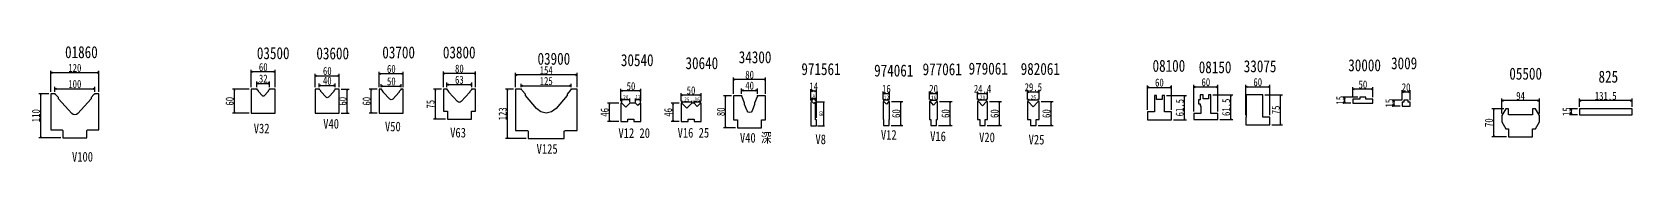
# Model space of a CAD drawing. Extents: x 11 to 8207, y 0 to 4114.
# Drawn here: x 4209 to 8207, y 25 to 314 of the extents above; entities that cross this region are included whole.
import ezdxf
from ezdxf.enums import TextEntityAlignment as Align

# ---------------------------------------------------------------- set-up
doc = ezdxf.new("R2010")
doc.units = 0
doc.layers.get('0').update_dxf_attribs({"linetype": 'CONTINUOUS'})
doc.styles.add('GOTHIC', font='ＭＳ ゴシック')

msp = doc.modelspace()

# ---------------------------------------------------------------- linework, layer by layer
at = {"color": 134, "linetype": 'CONTINUOUS'}
for p, q in [((4256.230931, 200.337263), (4256.230931, 252.783216)), ((4259.611671, 248.689083), (4256.230931, 247.783216)), ((4256.230931, 247.783216), (4259.611671, 246.877349)), ((4376.210931, 247.783216), (4256.230931, 247.783216)), ((4376.210931, 247.783216), (4372.83019, 248.689083)), ((4372.83019, 246.877349), (4376.210931, 247.783216)), ((4376.210931, 200.337263), (4376.210931, 252.783216)), ((4757.063509, 211.423549), (4757.063509, 254.723249)), ((4760.444249, 250.629116), (4757.063509, 249.723249)), ((4757.063509, 249.723249), (4760.444249, 248.817383)), ((4817.063509, 249.723249), (4757.063509, 249.723249)), ((4817.063509, 249.723249), (4813.682768, 250.629116)), ((4813.682768, 248.817383), (4817.063509, 249.723249)), ((4817.063509, 211.423549), (4817.063509, 254.723249)), ((4917.063509, 211.423549), (4917.063509, 245.044912)), ((4920.444249, 240.950779), (4917.063509, 240.044912)), ((4917.063509, 240.044912), (4920.444249, 239.139046)), ((4917.063509, 240.044912), (4977.053509, 240.044912)), ((4977.053509, 240.044912), (4973.672768, 240.950779)), ((4973.672768, 239.139046), (4977.053509, 240.044912)), ((4977.053509, 211.423549), (4977.053509, 245.044912)), ((5077.053509, 211.423549), (5077.053509, 250.235369)), ((5080.434249, 246.141235), (5077.053509, 245.235369)), ((5077.053509, 245.235369), (5080.434249, 244.329502)), ((5137.053509, 245.235369), (5077.053509, 245.235369)), ((5137.053509, 245.235369), (5133.672768, 246.141235)), ((5133.672768, 244.329502), (5137.053509, 245.235369)), ((5137.053509, 211.423549), (5137.053509, 250.235369)), ((5237.053509, 211.423549), (5237.053509, 251.052053)), ((5240.434249, 246.95792), (5237.053509, 246.052053)), ((5237.053509, 246.052053), (5240.434249, 245.146186)), ((5317.073509, 246.052053), (5237.053509, 246.052053)), ((5317.073509, 246.052053), (5313.692768, 246.95792)), ((5313.692768, 245.146186), (5317.073509, 246.052053)), ((5317.073509, 211.423549), (5317.073509, 251.052053)), ((5417.073509, 211.423549), (5417.073509, 247.004477)), ((5420.454249, 242.910343), (5417.073509, 242.004477)), ((5417.073509, 242.004477), (5420.454249, 241.09861)), ((5571.073509, 242.004477), (5417.073509, 242.004477)), ((5571.073509, 242.004477), (5567.692768, 242.910343)), ((5567.692768, 241.09861), (5571.073509, 242.004477)), ((5571.073509, 211.423549), (5571.073509, 247.004477)), ((4752.063509, 206.423549), (4709.958665, 206.423549)), ((4714.958665, 206.423549), (4714.052798, 203.042808)), ((4715.864531, 203.042808), (4714.958665, 206.423549)), ((4714.958665, 146.433549), (4714.958665, 206.423549)), ((4982.053509, 206.423549), (5002.053509, 206.423549)), ((4997.053509, 206.423549), (4996.147642, 203.042808)), ((4997.959375, 203.042808), (4997.053509, 206.423549)), ((4997.053509, 146.423549), (4997.053509, 206.423549)), ((5072.053509, 206.423549), (5052.053509, 206.423549)), ((5057.053509, 206.423549), (5056.147642, 203.042808)), ((5057.959375, 203.042808), (5057.053509, 206.423549)), ((5057.053509, 146.433549), (5057.053509, 206.423549)), ((5232.053509, 206.423549), (5212.053509, 206.423549)), ((5217.053509, 206.423549), (5216.147642, 203.042808)), ((5217.959375, 203.042808), (5217.053509, 206.423549)), ((5217.053509, 131.423549), (5217.053509, 206.423549)), ((5412.073509, 206.423549), (5392.073509, 206.423549)), ((5397.073509, 206.423549), (5396.167642, 203.042808)), ((5397.979375, 203.042808), (5397.073509, 206.423549)), ((5397.073509, 83.423549), (5397.073509, 206.423549)), ((5680.898602, 176.648096), (5680.898602, 207.162832)), ((5684.279343, 203.068699), (5680.898602, 202.162832)), ((5680.898602, 202.162832), (5684.279343, 201.256966)), ((5730.898602, 202.162832), (5680.898602, 202.162832)), ((5730.898602, 202.162832), (5727.517862, 203.068699)), ((5727.517862, 201.256966), (5730.898602, 202.162832)), ((5730.898602, 176.648096), (5730.898602, 207.162832)), ((5962.286217, 195.125239), (5962.286217, 235.772358)), ((5965.666957, 231.678225), (5962.286217, 230.772358)), ((5962.286217, 230.772358), (5965.666957, 229.866492)), ((6042.306217, 230.772358), (5962.286217, 230.772358)), ((6042.306217, 230.772358), (6038.925477, 231.678225)), ((6038.925477, 229.866492), (6042.306217, 230.772358)), ((6042.306217, 195.125239), (6042.306217, 235.772358)), ((6155.627286, 178.114325), (6155.627286, 206.492499)), ((6159.684174, 202.579539), (6155.627286, 201.492499)), ((6155.627286, 201.492499), (6159.684174, 200.405459)), ((6169.627286, 201.492499), (6155.627286, 201.492499)), ((6169.627286, 201.492499), (6165.570397, 202.579539)), ((6165.570397, 200.405459), (6169.627286, 201.492499)), ((6169.627286, 135.115325), (6169.627286, 206.492499)), ((6336.048964, 180.521367), (6336.048964, 200.521367)), ((6352.048964, 180.521367), (6352.048964, 200.521367)), ((6452.048964, 180.521367), (6452.048964, 200.521367)), ((6472.048964, 180.521367), (6472.048964, 200.521367)), ((6572.048964, 180.521367), (6572.048964, 200.521367)), ((6596.448964, 180.521367), (6596.448964, 200.521367)), ((6696.448964, 180.521367), (6696.448964, 204.583879)), ((6699.829704, 200.489746), (6696.448964, 199.583879)), ((6725.948964, 199.583879), (6722.568223, 200.489746)), ((6725.948964, 180.521367), (6725.948964, 204.583879)), ((6996.215021, 154.61702), (6996.215021, 216.11702)), ((6999.595761, 212.022887), (6996.215021, 211.11702)), ((6996.215021, 211.11702), (6999.595761, 210.211154)), ((6996.215021, 211.11702), (7056.215021, 211.11702)), ((7056.215021, 211.11702), (7052.834281, 212.022887)), ((7052.834281, 210.211154), (7056.215021, 211.11702)), ((7056.215021, 154.61702), (7056.215021, 216.11702)), ((7112.278842, 150.549124), (7112.278842, 217.049124)), ((7115.659582, 212.95499), (7112.278842, 212.049124)), ((7112.278842, 212.049124), (7115.659582, 211.143257)), ((7112.278842, 212.049124), (7172.278842, 212.049124)), ((7172.278842, 212.049124), (7168.898102, 212.95499)), ((7168.898102, 211.143257), (7172.278842, 212.049124)), ((7172.278842, 150.549124), (7172.278842, 217.049124)), ((7241.950544, 141.671583), (7241.950544, 217.171583)), ((7245.331284, 213.077449), (7241.950544, 212.171583)), ((7241.950544, 212.171583), (7245.331284, 211.265716)), ((7241.950544, 212.171583), (7301.950544, 212.171583)), ((7301.950544, 212.171583), (7298.569803, 213.077449)), ((7298.569803, 211.265716), (7301.950544, 212.171583)), ((7301.950544, 141.671583), (7301.950544, 217.171583)), ((7509.727527, 186.420572), (7509.727527, 211.420572)), ((7513.108267, 207.326439), (7509.727527, 206.420572)), ((7509.727527, 206.420572), (7513.108267, 205.514705)), ((7559.727527, 206.420572), (7509.727527, 206.420572)), ((7559.727527, 206.420572), (7556.346787, 207.326439)), ((7556.346787, 205.514705), (7559.727527, 206.420572)), ((7559.727527, 186.420572), (7559.727527, 211.420572)), ((7632.652951, 179.287124), (7632.652951, 204.287124)), ((7636.033692, 200.192991), (7632.652951, 199.287124)), ((7652.652951, 199.287124), (7649.272211, 200.192991)), ((7652.652951, 179.287124), (7652.652951, 204.287124)), ((4251.230931, 195.337263), (4225.973562, 195.337263)), ((4230.973562, 195.337263), (4230.067696, 191.956523)), ((4231.879429, 191.956523), (4230.973562, 195.337263)), ((4230.973562, 85.337263), (4230.973562, 195.337263)), ((5675.898602, 171.648096), (5646.913282, 171.648096)), ((5651.913282, 171.648096), (5651.007415, 168.267355)), ((5652.819149, 168.267355), (5651.913282, 171.648096)), ((5651.913282, 125.648096), (5651.913282, 171.648096)), ((5825.898602, 171.648096), (5805.898602, 171.648096)), ((5810.898602, 171.648096), (5809.992736, 168.267355)), ((5811.804469, 168.267355), (5810.898602, 171.648096)), ((5810.898602, 125.648096), (5810.898602, 171.648096)), ((5830.898602, 176.648096), (5830.898602, 196.648096)), ((5834.279343, 192.553962), (5830.898602, 191.648096)), ((5830.898602, 191.648096), (5834.279343, 190.742229)), ((5880.898602, 191.648096), (5830.898602, 191.648096)), ((5880.898602, 191.648096), (5877.517862, 192.553962)), ((5877.517862, 190.742229), (5880.898602, 191.648096)), ((5880.898602, 176.648096), (5880.898602, 196.648096)), ((5957.286217, 190.125239), (5937.286217, 190.125239)), ((5942.286217, 190.125239), (5941.38035, 186.744499)), ((5943.192084, 186.744499), (5942.286217, 190.125239)), ((5942.286217, 110.125239), (5942.286217, 190.125239)), ((6339.429704, 196.427234), (6336.048964, 195.521367)), ((6336.048964, 195.521367), (6339.429704, 194.6155)), ((6336.048964, 195.521367), (6352.048964, 195.521367)), ((6352.048964, 195.521367), (6348.668223, 196.427234)), ((6348.668223, 194.6155), (6352.048964, 195.521367)), ((6357.048964, 175.521367), (6385.439096, 175.521367)), ((6380.439096, 175.521367), (6379.533229, 172.140627)), ((6381.344963, 172.140627), (6380.439096, 175.521367)), ((6380.439096, 115.522367), (6380.439096, 175.521367)), ((6455.429704, 196.427234), (6452.048964, 195.521367)), ((6452.048964, 195.521367), (6455.429704, 194.6155)), ((6452.048964, 195.521367), (6472.048964, 195.521367)), ((6472.048964, 195.521367), (6468.668223, 196.427234)), ((6468.668223, 194.6155), (6472.048964, 195.521367)), ((6477.048964, 175.521367), (6508.722151, 175.521367)), ((6503.722151, 175.521367), (6502.816284, 172.140627)), ((6504.628018, 172.140627), (6503.722151, 175.521367)), ((6503.722151, 115.521367), (6503.722151, 175.521367)), ((6575.429704, 196.427234), (6572.048964, 195.521367)), ((6572.048964, 195.521367), (6575.429704, 194.6155)), ((6572.048964, 195.521367), (6596.448964, 195.521367)), ((6596.448964, 195.521367), (6593.068223, 196.427234)), ((6593.068223, 194.6155), (6596.448964, 195.521367)), ((6601.448964, 175.521367), (6631.28786, 175.521367)), ((6626.28786, 175.521367), (6625.381993, 172.140627)), ((6627.193726, 172.140627), (6626.28786, 175.521367)), ((6626.28786, 115.521367), (6626.28786, 175.521367)), ((6696.448964, 199.583879), (6699.829704, 198.678012)), ((6696.448964, 199.583879), (6725.948964, 199.583879)), ((6722.568223, 198.678012), (6725.948964, 199.583879)), ((6730.948964, 175.521367), (6760.815864, 175.521367)), ((6755.815864, 175.521367), (6754.909997, 172.140627)), ((6756.721731, 172.140627), (6755.815864, 175.521367)), ((6755.815864, 115.521367), (6755.815864, 175.521367)), ((7043.715021, 191.11702), (7093.817022, 191.11702)), ((7088.817022, 191.11702), (7087.911156, 187.73628)), ((7089.722889, 187.73628), (7088.817022, 191.11702)), ((7088.817022, 129.61702), (7088.817022, 191.11702)), ((7159.778842, 192.049124), (7209.880843, 192.049124)), ((7204.880843, 192.049124), (7203.974977, 188.668383)), ((7205.78671, 188.668383), (7204.880843, 192.049124)), ((7204.880843, 130.549124), (7204.880843, 192.049124)), ((7289.950544, 192.171583), (7333.951656, 192.171583)), ((7328.951656, 192.171583), (7328.045789, 188.790842)), ((7329.857522, 188.790842), (7328.951656, 192.171583)), ((7328.951656, 117.171583), (7328.951656, 192.171583)), ((7522.227527, 186.420572), (7484.727527, 186.420572)), ((7504.727527, 171.420572), (7484.727527, 171.420572)), ((7489.727527, 186.420572), (7488.82166, 183.039832)), ((7488.82166, 174.801312), (7489.727527, 171.420572)), ((7490.633394, 183.039832), (7489.727527, 186.420572)), ((7489.727527, 171.420572), (7489.727527, 186.420572)), ((7489.727527, 171.420572), (7490.633394, 174.801312)), ((7632.152951, 179.287124), (7607.652951, 179.287124)), ((7627.652951, 164.287124), (7607.652951, 164.287124)), ((7612.652951, 179.287124), (7611.747085, 175.906384)), ((7611.747085, 167.667865), (7612.652951, 164.287124)), ((7613.558818, 175.906384), (7612.652951, 179.287124)), ((7612.652951, 164.287124), (7612.652951, 179.287124)), ((7612.652951, 164.287124), (7613.558818, 167.667865)), ((7632.652951, 199.287124), (7636.033692, 198.381258)), ((7652.652951, 199.287124), (7632.652951, 199.287124)), ((7649.272211, 198.381258), (7652.652951, 199.287124)), ((7881.622261, 145.867804), (7881.622261, 182.867804)), ((7885.003001, 178.773671), (7881.622261, 177.867804)), ((7881.622261, 177.867804), (7885.003001, 176.961937)), ((7975.622261, 177.867804), (7881.622261, 177.867804)), ((7975.622261, 177.867804), (7972.24152, 178.773671)), ((7972.24152, 176.961937), (7975.622261, 177.867804)), ((7975.622261, 145.867804), (7975.622261, 182.867804)), ((8075.622261, 162.867804), (8075.622261, 182.867804)), ((8079.003001, 178.773671), (8075.622261, 177.867804)), ((8075.622261, 177.867804), (8079.003001, 176.961937)), ((8207.122261, 177.867804), (8075.622261, 177.867804)), ((8207.122261, 177.867804), (8203.74152, 178.773671)), ((8203.74152, 176.961937), (8207.122261, 177.867804)), ((8207.122261, 162.867804), (8207.122261, 182.867804)), ((4752.063509, 146.433549), (4709.958665, 146.433549)), ((4714.052798, 149.814289), (4714.958665, 146.433549)), ((4714.958665, 146.433549), (4715.864531, 149.814289)), ((4982.053509, 146.423549), (5002.053509, 146.423549)), ((4996.147642, 149.804289), (4997.053509, 146.423549)), ((4997.053509, 146.423549), (4997.959375, 149.804289)), ((5072.053509, 146.433549), (5052.053509, 146.433549)), ((5056.147642, 149.814289), (5057.053509, 146.433549)), ((5057.053509, 146.433549), (5057.959375, 149.814289)), ((5242.063509, 131.423549), (5212.053509, 131.423549)), ((5216.147642, 134.804289), (5217.053509, 131.423549)), ((5217.053509, 131.423549), (5217.959375, 134.804289)), ((5675.898602, 125.648096), (5646.913282, 125.648096)), ((5651.007415, 129.028836), (5651.913282, 125.648096)), ((5651.913282, 125.648096), (5652.819149, 129.028836)), ((5825.898602, 125.648096), (5805.898602, 125.648096)), ((5809.992736, 129.028836), (5810.898602, 125.648096)), ((5810.898602, 125.648096), (5811.804469, 129.028836)), ((7061.215021, 129.61702), (7093.817022, 129.61702)), ((7087.911156, 132.997761), (7088.817022, 129.61702)), ((7088.817022, 129.61702), (7089.722889, 132.997761)), ((7177.278842, 130.549124), (7209.880843, 130.549124)), ((7203.974977, 133.929864), (7204.880843, 130.549124)), ((7204.880843, 130.549124), (7205.78671, 133.929864)), ((7328.045789, 120.552323), (7328.951656, 117.171583)), ((7328.951656, 117.171583), (7329.857522, 120.552323)), ((7886.622261, 157.867804), (7856.622261, 157.867804)), ((7861.622261, 157.867804), (7860.716394, 154.487063)), ((7862.528127, 154.487063), (7861.622261, 157.867804)), ((7861.622261, 87.867804), (7861.622261, 157.867804)), ((8070.622261, 157.867804), (8050.622261, 157.867804)), ((8070.622261, 142.867804), (8050.622261, 142.867804)), ((8055.622261, 157.867804), (8054.716394, 154.487063)), ((8054.716394, 146.248544), (8055.622261, 142.867804)), ((8056.528127, 154.487063), (8055.622261, 157.867804)), ((8055.622261, 142.867804), (8055.622261, 157.867804)), ((8055.622261, 142.867804), (8056.528127, 146.248544)), ((4281.220931, 85.337263), (4225.973562, 85.337263)), ((4230.067696, 88.718003), (4230.973562, 85.337263)), ((4230.973562, 85.337263), (4231.879429, 88.718003)), ((5444.073509, 83.423549), (5392.073509, 83.423549)), ((5396.167642, 86.804289), (5397.073509, 83.423549)), ((5397.073509, 83.423549), (5397.979375, 86.804289)), ((5967.296217, 110.125239), (5937.286217, 110.125239)), ((5941.38035, 113.50598), (5942.286217, 110.125239)), ((5942.286217, 110.125239), (5943.192084, 113.50598)), ((6356.048964, 115.522367), (6385.439096, 115.522367)), ((6379.533229, 118.903107), (6380.439096, 115.522367)), ((6380.439096, 115.522367), (6381.344963, 118.903107)), ((6474.048964, 115.521367), (6508.722151, 115.521367)), ((6502.816284, 118.902107), (6503.722151, 115.521367)), ((6503.722151, 115.521367), (6504.628018, 118.902107)), ((6596.248964, 115.521367), (6631.28786, 115.521367)), ((6625.381993, 118.902107), (6626.28786, 115.521367)), ((6626.28786, 115.521367), (6627.193726, 118.902107)), ((6723.198964, 115.521367), (6760.815864, 115.521367)), ((6754.909997, 118.902107), (6755.815864, 115.521367)), ((6755.815864, 115.521367), (6756.721731, 118.902107)), ((7306.950544, 117.171583), (7333.951656, 117.171583)), ((7893.622261, 87.867804), (7856.622261, 87.867804)), ((7860.716394, 91.248544), (7861.622261, 87.867804)), ((7861.622261, 87.867804), (7862.528127, 91.248544))]:
    msp.add_line(p, q, dxfattribs=at)
at = {"color": 4, "linetype": 'CONTINUOUS'}
for p, q in [((4266.186196, 200.337263), (4266.186196, 212.36387)), ((4270.243084, 208.45091), (4266.186196, 207.36387)), ((4266.186196, 207.36387), (4270.243084, 206.27683)), ((4266.186196, 207.36387), (4366.216554, 207.36387)), ((4366.216554, 207.36387), (4362.159666, 208.45091)), ((4362.159666, 206.27683), (4366.216554, 207.36387)), ((4366.216554, 200.337263), (4366.216554, 212.36387)), ((4771.067841, 211.423549), (4771.067841, 226.060223)), ((4775.124729, 222.147263), (4771.067841, 221.060223)), ((4771.067841, 221.060223), (4775.124729, 219.973183)), ((4771.067841, 221.060223), (4803.067646, 221.060223)), ((4803.067646, 221.060223), (4799.010757, 222.147263)), ((4799.010757, 219.973183), (4803.067646, 221.060223)), ((4803.067646, 211.423549), (4803.067646, 226.060223)), ((4927.039372, 211.423549), (4927.039372, 220.69599)), ((4931.09626, 216.78303), (4927.039372, 215.69599)), ((4927.039372, 215.69599), (4931.09626, 214.60895)), ((4927.039372, 215.69599), (4967.034942, 215.69599)), ((4967.034942, 215.69599), (4962.978053, 216.78303)), ((4962.978053, 214.60895), (4967.034942, 215.69599)), ((4967.034942, 211.423549), (4967.034942, 220.69599)), ((5082.057969, 211.423549), (5082.057969, 219.169553)), ((5086.114858, 215.256593), (5082.057969, 214.169553)), ((5082.057969, 214.169553), (5086.114858, 213.082513)), ((5082.057969, 214.169553), (5132.032142, 214.169553)), ((5132.032142, 214.169553), (5127.975253, 215.256593)), ((5127.975253, 213.082513), (5132.032142, 214.169553)), ((5132.032142, 211.423549), (5132.032142, 219.169553)), ((5245.569697, 211.423549), (5245.569697, 223.008103)), ((5249.626585, 219.095143), (5245.569697, 218.008103)), ((5245.569697, 218.008103), (5249.626585, 216.921063)), ((5245.569697, 218.008103), (5308.573065, 218.008103)), ((5308.573065, 218.008103), (5304.516176, 219.095143)), ((5304.516176, 216.921063), (5308.573065, 218.008103)), ((5308.573065, 211.423549), (5308.573065, 223.008103)), ((5431.568353, 211.423549), (5431.568353, 220.01526)), ((5435.625241, 216.1023), (5431.568353, 215.01526)), ((5431.568353, 215.01526), (5435.625241, 213.92822)), ((5431.568353, 215.01526), (5556.568665, 215.01526)), ((5556.568665, 215.01526), (5552.511776, 216.1023)), ((5552.511776, 213.92822), (5556.568665, 215.01526)), ((5556.568665, 211.423549), (5556.568665, 220.01526)), ((5982.291607, 195.125239), (5982.291607, 208.448953)), ((5986.348495, 204.535993), (5982.291607, 203.448953)), ((5982.291607, 203.448953), (5986.348495, 202.361913)), ((5982.291607, 203.448953), (6022.300827, 203.448953)), ((6022.300827, 203.448953), (6018.243939, 204.535993)), ((6018.243939, 202.361913), (6022.300827, 203.448953)), ((6022.300827, 195.125239), (6022.300827, 208.448953)), ((5682.898602, 174.148096), (5682.898602, 183.127619)), ((5684.927046, 181.171139), (5682.898602, 180.627619)), ((5682.898602, 180.627619), (5684.927046, 180.084099)), ((5682.898602, 180.627619), (5702.898602, 180.627619)), ((5702.898602, 180.627619), (5700.870158, 181.171139)), ((5700.870158, 180.084099), (5702.898602, 180.627619)), ((5702.898602, 174.148096), (5702.898602, 183.127619)), ((5717.398602, 174.148096), (5717.398602, 183.127619)), ((5719.427046, 181.171139), (5717.398602, 180.627619)), ((5717.398602, 180.627619), (5719.427046, 180.084099)), ((5717.398602, 180.627619), (5729.398602, 180.627619)), ((5729.398602, 180.627619), (5727.370158, 181.171139)), ((5727.370158, 180.084099), (5729.398602, 180.627619)), ((5729.398602, 174.148096), (5729.398602, 183.127619)), ((5832.898602, 174.148096), (5832.898602, 177.547747)), ((5834.927046, 175.591267), (5832.898602, 175.047747)), ((5832.898602, 175.047747), (5834.927046, 174.504227)), ((5832.898602, 175.047747), (5857.898602, 175.047747)), ((5857.898602, 175.047747), (5855.870158, 175.591267)), ((5855.870158, 174.504227), (5857.898602, 175.047747)), ((5857.898602, 174.148096), (5857.898602, 177.547747)), ((5863.398602, 174.148096), (5863.398602, 177.547747)), ((5865.427046, 175.591267), (5863.398602, 175.047747)), ((5863.398602, 175.047747), (5865.427046, 174.504227)), ((5863.398602, 175.047747), (5879.398602, 175.047747)), ((5879.398602, 175.047747), (5877.370158, 175.591267)), ((5877.370158, 174.504227), (5879.398602, 175.047747)), ((5879.398602, 174.148096), (5879.398602, 177.547747)), ((6158.627286, 177.614325), (6158.627286, 184.916758)), ((6160.65573, 182.960278), (6158.627286, 182.416758)), ((6158.627286, 182.416758), (6160.65573, 181.873238)), ((6158.627286, 182.416758), (6166.627286, 182.416758)), ((6166.627286, 182.416758), (6164.598841, 182.960278)), ((6164.598841, 181.873238), (6166.627286, 182.416758)), ((6166.627286, 177.614325), (6166.627286, 184.916758)), ((6169.627286, 175.114325), (6189.441347, 175.114325)), ((6186.941347, 175.114325), (6186.397827, 173.085881)), ((6187.484867, 173.085881), (6186.941347, 175.114325)), ((6186.941347, 175.114325), (6186.941347, 115.115325)), ((6338.048964, 178.021367), (6338.048964, 182.147097)), ((6340.077408, 180.190617), (6338.048964, 179.647097)), ((6338.048964, 179.647097), (6340.077408, 179.103577)), ((6338.048964, 179.647097), (6350.048964, 179.647097)), ((6350.048964, 179.647097), (6348.020519, 180.190617)), ((6348.020519, 179.103577), (6350.048964, 179.647097)), ((6350.048964, 178.021367), (6350.048964, 182.147097)), ((6454.048964, 178.021367), (6454.048964, 181.991463)), ((6456.077408, 180.034983), (6454.048964, 179.491463)), ((6454.048964, 179.491463), (6456.077408, 178.947943)), ((6454.048964, 179.491463), (6470.048964, 179.491463)), ((6470.048964, 179.491463), (6468.020519, 180.034983)), ((6468.020519, 178.947943), (6470.048964, 179.491463)), ((6470.048964, 178.021367), (6470.048964, 181.991463)), ((6574.248964, 178.021367), (6574.248964, 182.365884)), ((6576.277408, 180.409403), (6574.248964, 179.865884)), ((6574.248964, 179.865884), (6576.277408, 179.322364)), ((6574.248964, 179.865884), (6594.248964, 179.865884)), ((6594.248964, 179.865884), (6592.220519, 180.409403)), ((6592.220519, 179.322364), (6594.248964, 179.865884)), ((6594.248964, 178.021367), (6594.248964, 182.365884)), ((6698.698964, 178.021367), (6698.698964, 182.700634)), ((6700.727408, 180.744154), (6698.698964, 180.200634)), ((6698.698964, 180.200634), (6700.727408, 179.657114)), ((6698.698964, 180.200634), (6723.698964, 180.200634)), ((6723.698964, 180.200634), (6721.670519, 180.744154)), ((6721.670519, 179.657114), (6723.698964, 180.200634)), ((6723.698964, 178.021367), (6723.698964, 182.700634)), ((6172.127286, 115.115325), (6189.441347, 115.115325)), ((6186.397827, 117.14377), (6186.941347, 115.115325)), ((6186.941347, 115.115325), (6187.484867, 117.14377))]:
    msp.add_line(p, q, dxfattribs=at)
at = {"color": 2, "linetype": 'CONTINUOUS'}
for p, q in [((4769.313509, 206.423549), (4757.063509, 206.423549)), ((4757.063509, 206.423549), (4757.063509, 146.433549)), ((4770.123509, 206.343549), (4769.313509, 206.423549)), ((4770.914509, 206.093549), (4770.123509, 206.343549)), ((4771.623509, 205.683549), (4770.914509, 206.093549)), ((4772.253509, 205.123549), (4771.623509, 205.683549)), ((4775.053509, 202.053549), (4772.253509, 205.123549)), ((4775.053509, 200.583549), (4775.053509, 202.053549)), ((4784.853509, 189.913549), (4775.053509, 200.583549)), ((4799.053509, 200.583549), (4789.273509, 189.913549)), ((4801.873509, 205.123549), (4799.053509, 202.053549)), ((4799.053509, 202.053549), (4799.053509, 200.583549)), ((4802.483509, 205.683549), (4801.873509, 205.123549)), ((4803.212509, 206.093549), (4802.483509, 205.683549)), ((4804.003509, 206.343549), (4803.212509, 206.093549)), ((4804.813509, 206.423549), (4804.003509, 206.343549)), ((4817.063509, 206.423549), (4804.813509, 206.423549)), ((4817.063509, 146.433549), (4817.063509, 206.423549)), ((4925.313509, 206.423549), (4917.063509, 206.423549)), ((4917.063509, 206.423549), (4917.063509, 146.423549)), ((4926.133509, 206.343549), (4925.313509, 206.423549)), ((4926.913509, 206.093549), (4926.133509, 206.343549)), ((4927.623509, 205.683549), (4926.913509, 206.093549)), ((4928.233509, 205.123549), (4927.623509, 205.683549)), ((4931.053509, 202.053549), (4928.233509, 205.123549)), ((4931.053509, 200.583549), (4931.053509, 202.053549)), ((4944.113509, 186.323549), (4931.053509, 200.583549)), ((4963.063509, 200.583549), (4950.003509, 186.323549)), ((4965.853509, 205.123549), (4963.063509, 202.053549)), ((4963.063509, 202.053549), (4963.063509, 200.583549)), ((4966.493509, 205.683549), (4965.853509, 205.123549)), ((4967.203509, 206.093549), (4966.493509, 205.683549)), ((4967.983509, 206.343549), (4967.203509, 206.093549)), ((4968.823509, 206.423549), (4967.983509, 206.343549)), ((4977.053509, 206.423549), (4968.823509, 206.423549)), ((4977.053509, 146.423549), (4977.053509, 206.423549)), ((5080.283509, 206.423549), (5077.053509, 206.423549)), ((5077.053509, 206.423549), (5077.053509, 146.433549)), ((5081.123509, 206.353549), (5080.283509, 206.423549)), ((5081.903509, 206.103549), (5081.123509, 206.353549)), ((5082.623509, 205.693549), (5081.903509, 206.103549)), ((5083.233509, 205.133549), (5082.623509, 205.693549)), ((5087.033509, 200.963549), (5083.233509, 205.133549)), ((5087.033509, 199.493549), (5087.033509, 200.963549)), ((5130.853509, 205.133549), (5127.043509, 200.963549)), ((5127.043509, 200.963549), (5127.043509, 199.493549)), ((5131.483509, 205.693549), (5130.853509, 205.133549)), ((5132.203509, 206.103549), (5131.483509, 205.693549)), ((5132.983509, 206.353549), (5132.203509, 206.103549)), ((5133.803509, 206.423549), (5132.983509, 206.353549)), ((5137.053509, 206.423549), (5133.803509, 206.423549)), ((5137.053509, 146.433549), (5137.053509, 206.423549)), ((5243.353509, 206.423549), (5237.053509, 206.423549)), ((5237.053509, 206.423549), (5237.053509, 151.403549)), ((5244.404509, 206.323549), (5243.353509, 206.423549)), ((5245.393509, 205.993549), (5244.404509, 206.323549)), ((5246.273509, 205.483549), (5245.393509, 205.993549)), ((5247.063509, 204.793549), (5246.273509, 205.483549)), ((5250.573509, 200.963549), (5247.063509, 204.793549)), ((5250.573509, 199.493549), (5250.573509, 200.963549)), ((5307.083509, 204.793549), (5303.583509, 200.963549)), ((5303.583509, 200.963549), (5303.583509, 199.493549)), ((5307.853509, 205.483549), (5307.083509, 204.793549)), ((5308.763509, 205.993549), (5307.853509, 205.483549)), ((5309.722509, 206.323549), (5308.763509, 205.993549)), ((5310.773509, 206.423549), (5309.722509, 206.323549)), ((5317.073509, 206.423549), (5310.773509, 206.423549)), ((5317.073509, 151.403549), (5317.073509, 206.423549)), ((5427.383509, 206.423549), (5417.073509, 206.423549)), ((5417.073509, 206.423549), (5417.073509, 103.423549)), ((5429.314509, 206.213549), (5427.383509, 206.423549)), ((5431.163509, 205.573549), (5429.314509, 206.213549)), ((5432.843509, 204.563549), (5431.163509, 205.573549)), ((5434.263509, 203.213549), (5432.843509, 204.563549)), ((5442.063509, 193.923549), (5434.263509, 203.213549)), ((5553.873509, 203.213549), (5546.073509, 193.923549)), ((5555.293509, 204.563549), (5553.873509, 203.213549)), ((5556.973509, 205.573549), (5555.293509, 204.563549)), ((5558.833509, 206.213549), (5556.973509, 205.573549)), ((5560.753509, 206.423549), (5558.833509, 206.213549)), ((5571.073509, 206.423549), (5560.753509, 206.423549)), ((5571.073509, 103.423549), (5571.073509, 206.423549)), ((4263.130931, 195.337263), (4256.230931, 195.337263)), ((4256.230931, 195.337263), (4256.230931, 105.317263)), ((4264.580931, 195.187263), (4263.130931, 195.337263)), ((4265.950931, 194.727263), (4264.580931, 195.187263)), ((4267.220931, 194.017263), (4265.950931, 194.727263)), ((4268.290931, 193.047263), (4267.220931, 194.017263)), ((4275.220931, 185.507263), (4268.290931, 193.047263)), ((4275.220931, 182.537263), (4275.220931, 185.507263)), ((4308.850931, 145.857263), (4275.220931, 182.537263)), ((4357.220931, 182.537263), (4323.590931, 145.857263)), ((4364.120931, 193.047263), (4357.220931, 185.507263)), ((4357.220931, 185.507263), (4357.220931, 182.537263)), ((4365.220931, 194.017263), (4364.120931, 193.047263)), ((4366.490931, 194.727263), (4365.220931, 194.017263)), ((4367.860931, 195.187263), (4366.490931, 194.727263)), ((4369.310931, 195.337263), (4367.860931, 195.187263)), ((4376.210931, 195.337263), (4369.310931, 195.337263)), ((4376.210931, 105.317263), (4376.210931, 195.337263)), ((4785.843509, 189.173549), (4784.853509, 189.913549)), ((4787.063509, 188.923549), (4785.843509, 189.173549)), ((4788.253509, 189.173549), (4787.063509, 188.923549)), ((4789.273509, 189.913549), (4788.253509, 189.173549)), ((4945.433509, 185.393549), (4944.113509, 186.323549)), ((4947.053509, 185.033549), (4945.433509, 185.393549)), ((4948.663509, 185.393549), (4947.053509, 185.033549)), ((4950.003509, 186.323549), (4948.663509, 185.393549)), ((5103.373509, 181.693549), (5087.033509, 199.493549)), ((5105.044509, 180.493549), (5103.373509, 181.693549)), ((5107.053509, 180.063549), (5105.044509, 180.493549)), ((5109.062509, 180.493549), (5107.053509, 180.063549)), ((5110.733509, 181.693549), (5109.062509, 180.493549)), ((5127.043509, 199.493549), (5110.733509, 181.693549)), ((5272.643509, 175.383549), (5250.573509, 199.493549)), ((5274.653509, 173.963549), (5272.643509, 175.383549)), ((5277.063509, 173.453549), (5274.653509, 173.963549)), ((5279.473509, 173.963549), (5277.063509, 173.453549)), ((5281.483509, 175.383549), (5279.473509, 173.963549)), ((5303.583509, 199.493549), (5281.483509, 175.383549)), ((5442.063509, 190.793549), (5442.063509, 193.923549)), ((5469.543509, 158.053549), (5442.063509, 190.793549)), ((5546.073509, 190.793549), (5518.593509, 158.053549)), ((5546.073509, 193.923549), (5546.073509, 190.793549)), ((5682.898602, 171.648096), (5680.898602, 171.648096)), ((5680.898602, 171.648096), (5680.898602, 125.648096)), ((5692.898602, 161.298096), (5682.898602, 171.648096)), ((5702.898602, 171.648096), (5692.898602, 161.298096)), ((5717.398602, 171.648096), (5702.898602, 171.648096)), ((5723.398602, 165.438096), (5717.398602, 171.648096)), ((5729.398602, 171.648096), (5723.398602, 165.438096)), ((5730.898602, 171.648096), (5729.398602, 171.648096)), ((5730.898602, 125.648096), (5730.898602, 171.648096)), ((5832.898602, 171.648096), (5830.898602, 171.648096)), ((5830.898602, 171.648096), (5830.898602, 125.648096)), ((5845.398602, 158.708096), (5832.898602, 171.648096)), ((5857.898602, 171.648096), (5845.398602, 158.708096)), ((5863.398602, 171.648096), (5857.898602, 171.648096)), ((5871.398602, 163.368096), (5863.398602, 171.648096)), ((5879.398602, 171.648096), (5871.398602, 163.368096)), ((5880.898602, 171.648096), (5879.398602, 171.648096)), ((5880.898602, 125.648096), (5880.898602, 171.648096)), ((5978.956217, 190.125239), (5962.286217, 190.125239)), ((5962.286217, 190.125239), (5962.286217, 130.105239)), ((5980.396217, 189.895239), (5978.956217, 190.125239)), ((5981.746217, 189.265239), (5980.396217, 189.895239)), ((5982.816217, 188.295239), (5981.746217, 189.265239)), ((5983.576217, 187.025239), (5982.816217, 188.295239)), ((5989.796217, 172.015239), (5983.576217, 187.025239)), ((5989.796217, 168.075239), (5989.796217, 172.015239)), ((5996.306217, 152.405239), (5989.796217, 168.075239)), ((6014.796217, 168.075239), (6008.316217, 152.405239)), ((6021.016217, 187.025239), (6014.796217, 172.015239)), ((6014.796217, 172.015239), (6014.796217, 168.075239)), ((6021.776217, 188.295239), (6021.016217, 187.025239)), ((6022.866217, 189.265239), (6021.776217, 188.295239)), ((6024.196217, 189.895239), (6022.866217, 189.265239)), ((6025.636217, 190.125239), (6024.196217, 189.895239)), ((6042.306217, 190.125239), (6025.636217, 190.125239)), ((6042.306217, 130.105239), (6042.306217, 190.125239)), ((6157.627286, 175.114325), (6155.627286, 173.114325)), ((6155.627286, 173.114325), (6155.627286, 115.115325)), ((6158.627286, 175.114325), (6157.627286, 175.114325)), ((6162.627286, 170.824992), (6158.627286, 175.114325)), ((6166.627286, 175.114325), (6162.627286, 170.824992)), ((6167.127286, 175.114325), (6166.627286, 175.114325)), ((6167.127286, 130.115325), (6167.127286, 175.114325)), ((6338.048964, 175.521367), (6336.048964, 175.521367)), ((6336.048964, 175.521367), (6336.048964, 130.522367)), ((6344.048964, 169.087367), (6338.048964, 175.521367)), ((6350.048964, 175.521367), (6344.048964, 169.087367)), ((6352.048964, 175.521367), (6350.048964, 175.521367)), ((6352.048964, 130.522367), (6352.048964, 175.521367)), ((6454.048964, 175.521367), (6452.048964, 175.521367)), ((6452.048964, 175.521367), (6452.048964, 130.521367)), ((6462.048964, 166.942367), (6454.048964, 175.521367)), ((6470.048964, 175.521367), (6462.048964, 166.942367)), ((6472.048964, 175.521367), (6470.048964, 175.521367)), ((6472.048964, 130.521367), (6472.048964, 175.521367)), ((6574.248964, 175.521367), (6572.048964, 175.521367)), ((6572.048964, 175.521367), (6572.048964, 130.521367)), ((6584.248964, 164.797367), (6574.248964, 175.521367)), ((6594.248964, 175.521367), (6584.248964, 164.797367)), ((6596.448964, 175.521367), (6594.248964, 175.521367)), ((6596.448964, 130.521367), (6596.448964, 175.521367)), ((6698.698964, 175.521367), (6696.448964, 175.521367)), ((6696.448964, 175.521367), (6696.448964, 130.521367)), ((6711.198964, 162.116367), (6698.698964, 175.521367)), ((6723.698964, 175.521367), (6711.198964, 162.116367)), ((6725.948964, 175.521367), (6723.698964, 175.521367)), ((6725.948964, 130.521367), (6725.948964, 175.521367)), ((7019.215021, 191.11702), (7013.715021, 191.11702)), ((7013.715021, 191.11702), (7013.715021, 149.61702)), ((7019.215021, 181.11702), (7019.215021, 191.11702)), ((7033.215021, 181.11702), (7019.215021, 181.11702)), ((7038.715021, 191.11702), (7033.215021, 191.11702)), ((7033.215021, 191.11702), (7033.215021, 181.11702)), ((7038.715021, 149.61702), (7038.715021, 191.11702)), ((7127.778842, 179.549124), (7123.778842, 179.549124)), ((7123.778842, 179.549124), (7123.778842, 169.549124)), ((7123.778842, 169.549124), (7127.778842, 169.549124)), ((7135.278842, 192.049124), (7127.778842, 192.049124)), ((7127.778842, 192.049124), (7127.778842, 179.549124)), ((7127.778842, 169.549124), (7127.778842, 164.549124)), ((7127.778842, 164.549124), (7129.778842, 164.549124)), ((7129.778842, 164.549124), (7129.778842, 145.549124)), ((7135.278842, 182.049124), (7135.278842, 192.049124)), ((7149.278842, 182.049124), (7135.278842, 182.049124)), ((7154.778842, 192.049124), (7149.278842, 192.049124)), ((7149.278842, 192.049124), (7149.278842, 182.049124)), ((7154.778842, 145.549124), (7154.778842, 192.049124)), ((7284.950544, 192.171583), (7242.950544, 192.171583)), ((7242.950544, 192.171583), (7242.950544, 136.671583)), ((7284.950544, 136.671583), (7284.950544, 192.171583)), ((7527.227527, 181.420572), (7509.727527, 181.420572)), ((7509.727527, 181.420572), (7509.727527, 171.420572)), ((7509.727527, 171.420572), (7559.727527, 171.420572)), ((7542.227527, 186.420572), (7527.227527, 186.420572)), ((7527.227527, 186.420572), (7527.227527, 181.420572)), ((7542.227527, 181.420572), (7542.227527, 186.420572)), ((7559.727527, 181.420572), (7542.227527, 181.420572)), ((7559.727527, 171.420572), (7559.727527, 181.420572)), ((7637.152951, 174.287124), (7632.652951, 174.287124)), ((7632.652951, 174.287124), (7632.652951, 164.287124)), ((7632.652951, 164.287124), (7652.652951, 164.287124)), ((7648.152951, 179.287124), (7637.152951, 179.287124)), ((7637.152951, 179.287124), (7637.152951, 174.287124)), ((7648.152951, 174.287124), (7648.152951, 179.287124)), ((7652.652951, 174.287124), (7648.152951, 174.287124)), ((7652.652951, 164.287124), (7652.652951, 174.287124)), ((4312.180931, 143.447263), (4308.850931, 145.857263)), ((4316.220931, 142.607263), (4312.180931, 143.447263)), ((4320.230931, 143.447263), (4316.220931, 142.607263)), ((4323.590931, 145.857263), (4320.230931, 143.447263)), ((4757.063509, 146.433549), (4817.063509, 146.433549)), ((4917.063509, 146.423549), (4977.053509, 146.423549)), ((5077.053509, 146.433549), (5137.053509, 146.433549)), ((5237.053509, 151.403549), (5247.063509, 151.403549)), ((5247.063509, 151.403549), (5247.063509, 131.423549)), ((5247.063509, 131.423549), (5307.063509, 131.423549)), ((5307.063509, 131.423549), (5307.063509, 151.403549)), ((5307.063509, 151.403549), (5317.073509, 151.403549)), ((5480.543509, 149.623549), (5469.543509, 158.053549)), ((5494.083509, 146.623549), (5480.543509, 149.623549)), ((5507.593509, 149.623549), (5494.083509, 146.623549)), ((5518.593509, 158.053549), (5507.593509, 149.623549)), ((5680.898602, 125.648096), (5698.398602, 125.648096)), ((5698.398602, 125.648096), (5698.398602, 131.648096)), ((5698.398602, 131.648096), (5713.398602, 131.648096)), ((5713.398602, 131.648096), (5713.398602, 125.648096)), ((5713.398602, 125.648096), (5730.898602, 125.648096)), ((5830.898602, 125.648096), (5848.398602, 125.648096)), ((5848.398602, 125.648096), (5848.398602, 131.648096)), ((5848.398602, 131.648096), (5863.398602, 131.648096)), ((5863.398602, 131.648096), (5863.398602, 125.648096)), ((5863.398602, 125.648096), (5880.898602, 125.648096)), ((5962.286217, 130.105239), (5972.296217, 130.105239)), ((5972.296217, 130.105239), (5972.296217, 110.125239)), ((5998.686217, 149.485239), (5996.306217, 152.405239)), ((6002.296217, 148.395239), (5998.686217, 149.485239)), ((6005.906217, 149.485239), (6002.296217, 148.395239)), ((6008.316217, 152.405239), (6005.906217, 149.485239)), ((6032.296217, 110.125239), (6032.296217, 130.105239)), ((6032.296217, 130.105239), (6042.306217, 130.105239)), ((6169.627286, 130.115325), (6167.127286, 130.115325)), ((6169.627286, 115.115325), (6169.627286, 130.115325)), ((6336.048964, 130.522367), (6337.048964, 130.522367)), ((6337.048964, 130.522367), (6337.048964, 115.522367)), ((6351.048964, 115.522367), (6351.048964, 130.522367)), ((6351.048964, 130.522367), (6352.048964, 130.522367)), ((6452.048964, 130.521367), (6455.048964, 130.521367)), ((6455.048964, 130.521367), (6455.048964, 115.521367)), ((6469.048964, 115.521367), (6469.048964, 130.521367)), ((6469.048964, 130.521367), (6472.048964, 130.521367)), ((6572.048964, 130.521367), (6577.248964, 130.521367)), ((6577.248964, 130.521367), (6577.248964, 115.521367)), ((6591.248964, 115.521367), (6591.248964, 130.521367)), ((6591.248964, 130.521367), (6596.448964, 130.521367)), ((6696.448964, 130.521367), (6704.198964, 130.521367)), ((6704.198964, 130.521367), (6704.198964, 115.521367)), ((6718.198964, 115.521367), (6718.198964, 130.521367)), ((6718.198964, 130.521367), (6725.948964, 130.521367)), ((7013.715021, 149.61702), (6996.215021, 149.61702)), ((6996.215021, 149.61702), (6996.215021, 129.61702)), ((6996.215021, 129.61702), (7056.215021, 129.61702)), ((7056.215021, 149.61702), (7038.715021, 149.61702)), ((7056.215021, 129.61702), (7056.215021, 149.61702)), ((7129.778842, 145.549124), (7112.278842, 145.549124)), ((7112.278842, 145.549124), (7112.278842, 130.549124)), ((7112.278842, 130.549124), (7172.278842, 130.549124)), ((7172.278842, 145.549124), (7154.778842, 145.549124)), ((7172.278842, 130.549124), (7172.278842, 145.549124)), ((7242.950544, 136.671583), (7241.950544, 136.671583)), ((7241.950544, 136.671583), (7241.950544, 117.171583)), ((7301.950544, 136.671583), (7284.950544, 136.671583)), ((7301.950544, 117.171583), (7301.950544, 136.671583)), ((7891.622261, 157.867804), (7881.622261, 140.867804)), ((7881.622261, 140.867804), (7881.622261, 124.867804)), ((7881.622261, 124.867804), (7891.622261, 107.867804)), ((7898.622261, 157.867804), (7891.622261, 157.867804)), ((7898.622261, 142.867804), (7898.622261, 157.867804)), ((7958.622261, 142.867804), (7898.622261, 142.867804)), ((7965.622261, 157.867804), (7958.622261, 157.867804)), ((7958.622261, 157.867804), (7958.622261, 142.867804)), ((7975.622261, 140.867804), (7965.622261, 157.867804)), ((7965.622261, 107.867804), (7975.622261, 124.867804)), ((7975.622261, 124.867804), (7975.622261, 140.867804)), ((8207.122261, 157.867804), (8075.622261, 157.867804)), ((8075.622261, 157.867804), (8075.622261, 142.867804)), ((8075.622261, 142.867804), (8207.122261, 142.867804)), ((8207.122261, 142.867804), (8207.122261, 157.867804)), ((4256.230931, 105.317263), (4284.220931, 105.317263)), ((4284.220931, 105.317263), (4286.220931, 103.337263)), ((4286.220931, 103.337263), (4286.220931, 85.337263)), ((4286.220931, 85.337263), (4346.220931, 85.337263)), ((4346.220931, 103.337263), (4348.220931, 105.317263)), ((4346.220931, 85.337263), (4346.220931, 103.337263)), ((4348.220931, 105.317263), (4376.210931, 105.317263)), ((5417.073509, 103.423549), (5447.063509, 103.423549)), ((5447.063509, 103.423549), (5449.073509, 101.433549)), ((5449.073509, 101.433549), (5449.073509, 83.423549)), ((5449.073509, 83.423549), (5539.063509, 83.423549)), ((5539.063509, 101.433549), (5541.073509, 103.423549)), ((5539.063509, 83.423549), (5539.063509, 101.433549)), ((5541.073509, 103.423549), (5571.073509, 103.423549)), ((5972.296217, 110.125239), (6032.296217, 110.125239)), ((6155.627286, 115.115325), (6169.627286, 115.115325)), ((6337.048964, 115.522367), (6351.048964, 115.522367)), ((6455.048964, 115.521367), (6469.048964, 115.521367)), ((6577.248964, 115.521367), (6591.248964, 115.521367)), ((6704.198964, 115.521367), (6718.198964, 115.521367)), ((7241.950544, 117.171583), (7301.950544, 117.171583)), ((7891.622261, 107.867804), (7898.622261, 107.867804)), ((7898.622261, 107.867804), (7898.622261, 87.867804)), ((7898.622261, 87.867804), (7958.622261, 87.867804)), ((7958.622261, 87.867804), (7958.622261, 107.867804)), ((7958.622261, 107.867804), (7965.622261, 107.867804))]:
    msp.add_line(p, q, dxfattribs=at)
at = {"color": 5}
for p in [(4771.067841, 206.423549), (4803.067646, 206.423549), (4927.039372, 206.423549), (4967.034942, 206.423549), (5082.057969, 206.423549), (5132.032142, 206.423549), (5245.569697, 206.423549), (5308.573065, 206.423549), (5431.568353, 206.423549), (5556.568665, 206.423549), (4266.186196, 195.337263), (4366.216554, 195.337263), (5982.291607, 190.125239), (6022.300827, 190.125239)]:
    msp.add_point(p, dxfattribs=at)

# ---------------------------------------------------------------- texts
at = {"color": 1, "style": 'GOTHIC', "width": 0.8}
for s, p in [('01860', (4291.848385, 314.155521)), ('03500', (4771.084514, 311.612999)), ('03600', (4919.76097, 311.069032)), ('03700', (5084.527816, 313.434106)), ('03800', (5235.892574, 313.434106)), ('03900', (5472.400008, 297.666944)), ('30540', (5680.691855, 294.172291)), ('30640', (5842.147596, 286.604053)), ('34300', (5975.144793, 301.448442)), ('30000', (7498.112798, 281.326643)), ('3009', (7605.154529, 286.308204)), ('971561', (6131.666533, 271.828643)), ('974061', (6313.458437, 268.195889)), ('977061', (6434.550243, 271.425004)), ('979061', (6549.587459, 273.039561)), ('982061', (6679.666548, 272.251203)), ('08100', (7009.156468, 279.981975)), ('08150', (7124.565182, 276.412674)), ('33075', (7236.996149, 278.931742)), ('05500', (7900.589708, 260.379212)), ('825', (8123.464937, 252.868331))]:
    msp.add_text(s, height=30, dxfattribs=at).set_placement(p, align=Align.TOP_LEFT)
at = {"color": 134, "style": 'GOTHIC', "width": 0.8}
for s, p in [('120', (4316.220931, 249.783216)), ('60', (4787.063509, 251.723249)), ('60', (4947.058509, 242.044912)), ('60', (5107.053509, 247.235369)), ('80', (5277.063509, 248.052053)), ('154', (5494.073509, 244.004477)), ('80', (6002.296217, 232.772358)), ('50', (5705.898602, 204.162832)), ('50', (5855.898602, 193.648096)), ('14', (6162.627286, 203.492499)), ('16', (6344.048964, 197.521367)), ('20', (6462.048964, 197.521367)), ('24.4', (6584.248964, 197.521367)), ('29.5', (6711.198964, 201.583879)), ('60', (7026.215021, 213.11702)), ('60', (7142.278842, 214.049124)), ('60', (7271.950544, 214.171583)), ('50', (7534.727527, 208.420572)), ('20', (7642.652951, 201.287124)), ('94', (7928.622261, 179.867804)), ('131.5', (8141.372261, 179.867804))]:
    msp.add_text(s, height=20, dxfattribs=at).set_placement(p, align=Align.CENTER)
at = {"color": 4, "style": 'GOTHIC', "width": 0.8}
for s, height, p in [('32', 20, (4787.067743, 223.060223)), ('100', 20, (4316.201375, 209.36387)), ('40', 20, (4947.037157, 217.69599)), ('50', 20, (5107.045055, 216.169553)), ('63', 20, (5277.071381, 220.008103)), ('125', 20, (5494.068509, 217.01526)), ('40', 20, (6002.296217, 205.448953)), ('20', 10, (5692.898602, 181.627619)), ('12', 10, (5723.398602, 181.627619)), ('25', 10, (5845.398602, 176.047747)), ('16', 10, (5871.398602, 176.047747)), ('8', 10, (6162.627286, 183.416758)), ('12', 10, (6344.048964, 180.647097)), ('16', 10, (6462.048964, 180.491463)), ('20', 10, (6584.248964, 180.865884)), ('25', 10, (6711.198964, 181.200634))]:
    msp.add_text(s, height=height, dxfattribs=at).set_placement(p, align=Align.CENTER)
at = {"color": 134, "style": 'GOTHIC', "width": 0.8}
for s, p in [('60', (4712.958665, 176.428549)), ('60', (4995.053509, 176.423549)), ('60', (5055.053509, 176.428549)), ('75', (5215.053509, 168.923549)), ('61.5', (7086.817022, 160.36702)), ('61.5', (7202.880843, 161.299124)), ('75', (7326.951656, 154.671583)), ('15', (7487.727527, 178.920572)), ('15', (7610.652951, 171.787124)), ('15', (8053.622261, 150.367804)), ('110', (4228.973562, 140.337263)), ('123', (5395.073509, 144.923549)), ('46', (5649.913282, 148.648096)), ('46', (5808.898602, 148.648096)), ('80', (5940.286217, 150.125239)), ('60', (6378.439096, 145.521867)), ('60', (6501.722151, 145.521367)), ('60', (6624.28786, 145.521367)), ('60', (6753.815864, 145.521367)), ('70', (7859.622261, 122.867804))]:
    msp.add_text(s, height=20, rotation=90, dxfattribs=at).set_placement(p, align=Align.CENTER)
at = {"color": 7, "style": 'GOTHIC', "width": 0.8}
for s, p in [('V32', (4763.260435, 120.605434)), ('V40', (4936.88801, 132.180605)), ('V50', (5091.192516, 125.459538)), ('V63', (5254.085053, 110.057092)), ('V12 20', (5674.52516, 109.12361)), ('V16 25', (5822.388643, 109.870395)), ('V40 深', (5978.093372, 97.175046)), ('V8', (6166.796675, 93.376943)), ('V12', (6330.389323, 104.479539)), ('V16', (6453.440865, 100.820291)), ('V20', (6575.764293, 98.311093)), ('V25', (6699.446869, 92.542177)), ('V100', (4309.099764, 49.813982)), ('V125', (5470.092692, 69.450643))]:
    msp.add_text(s, height=24.143239, dxfattribs=at).set_placement(p, align=Align.TOP_LEFT)
at = {"color": 4, "style": 'GOTHIC', "width": 0.8}
msp.add_text('60', height=10, rotation=90, dxfattribs=at).set_placement((6185.941347, 145.114825), align=Align.CENTER)

doc.saveas('drawing.dxf')
